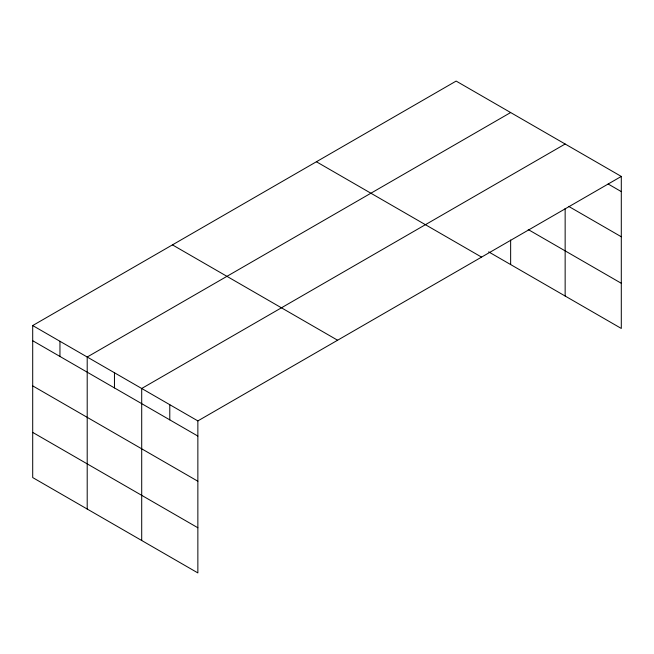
<?xml version="1.0" encoding="UTF-8"?>
<svg xmlns="http://www.w3.org/2000/svg" width="654" height="654" viewBox="0 0 654 654"><rect width="100%" height="100%" fill="white"/><g stroke="black" fill="none" stroke-linecap="round" stroke-linejoin="round"><path stroke-width="0.98" d="M32.7 325.553L197.86 420.906L197.86 572.92L32.7 477.567L32.7 325.553L456.14 81.08L621.3 176.433L621.3 328.447L488.661 251.872M510.643 112.545L87.203 357.019L87.203 509.033M565.146 144.019L141.705 388.484L141.705 540.498M197.86 420.906L621.3 176.433M608.138 184.003L621.3 191.606M568.653 206.37L621.3 236.764M528.219 229.554L621.3 283.288M316.405 161.759L481.565 257.112M172.435 244.874L337.595 340.227M32.7 340.718L197.86 436.071M32.7 385.876L197.86 481.23M32.7 432.4L197.86 527.762M565.146 208.389L565.146 296.025M510.643 240.018L510.643 264.559M169.787 404.695L169.787 419.86M114.458 372.747L114.458 387.92M59.955 341.282L59.955 356.455"/></g></svg>
